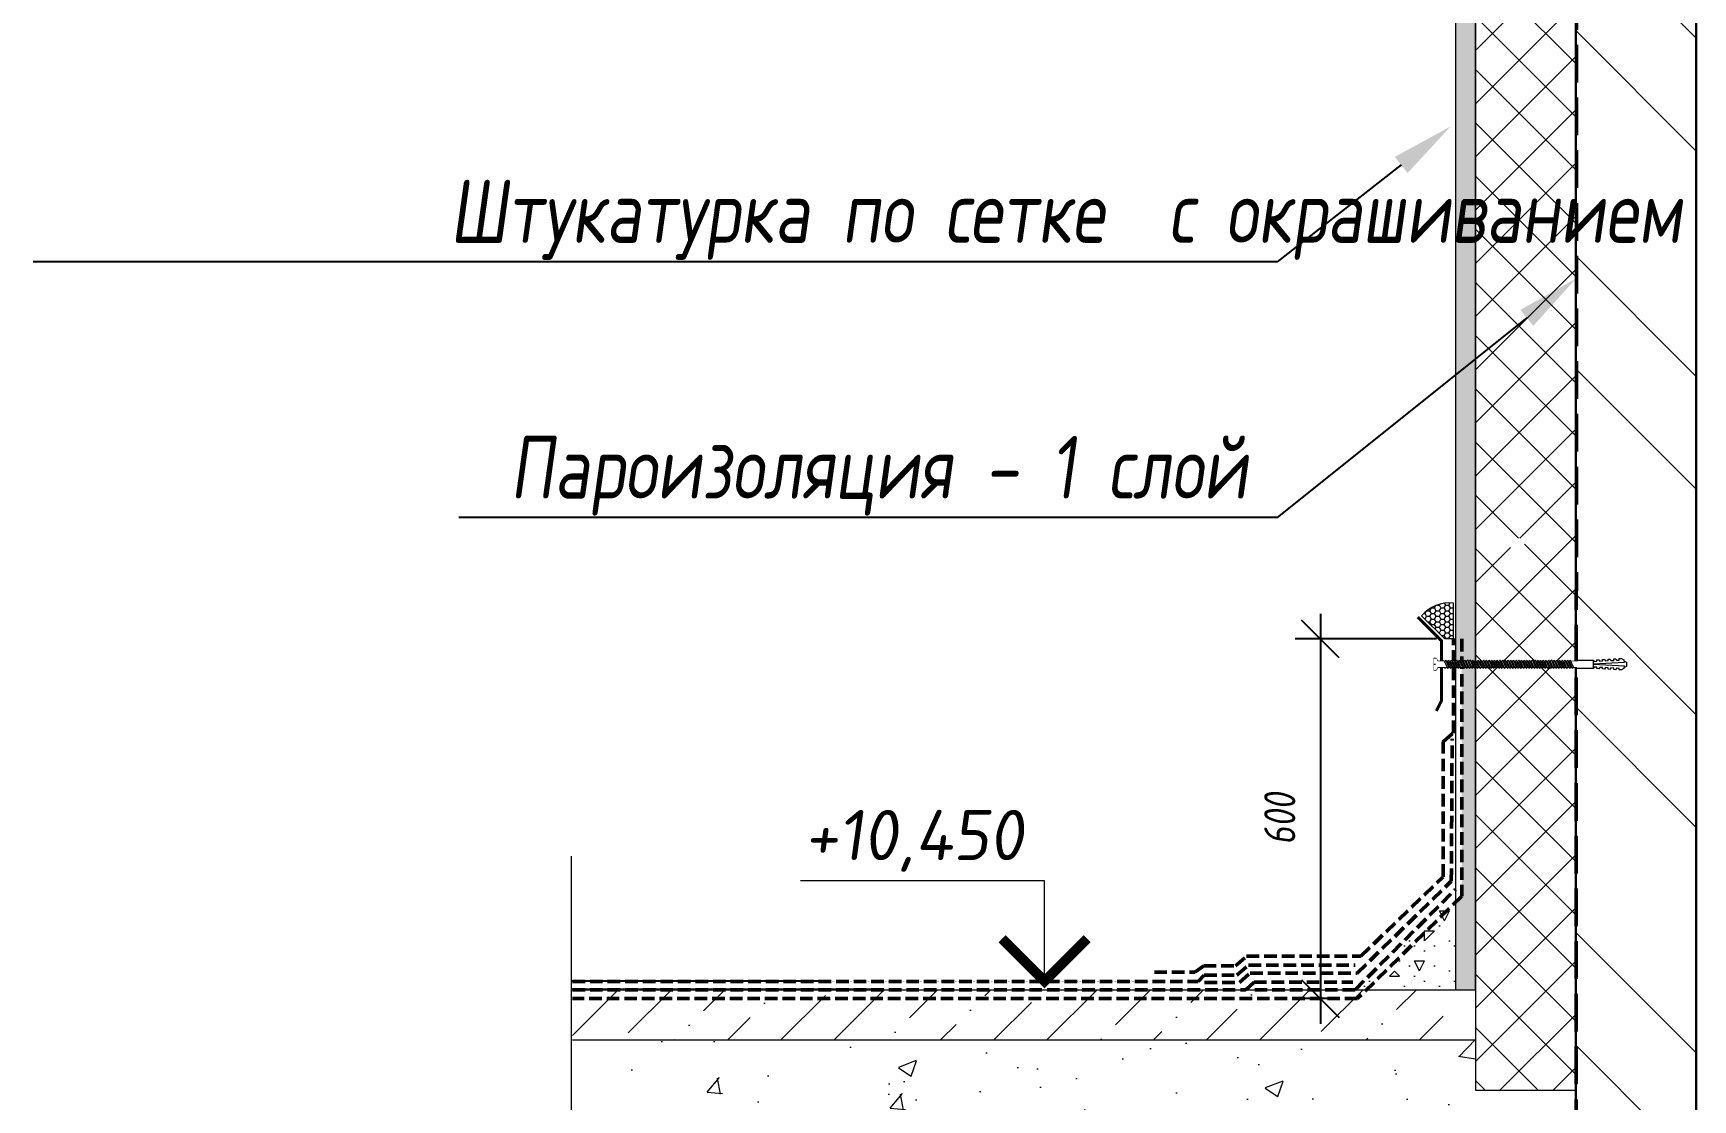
# Model space of a CAD drawing. Header units: millimetres. Extents: x 77165 to 11476408, y -193619 to 427745.
# Drawn here: x 392035 to 395341, y 354449 to 356573 of the extents above; entities that cross this region are included whole.
import ezdxf
from ezdxf import colors
from ezdxf.entities.mleader import LeaderData, LeaderLine
from ezdxf.enums import TextEntityAlignment as Align
from ezdxf.math import Vec2, Vec3

# ---------------------------------------------------------------- set-up
doc = ezdxf.new("R2010")
doc.units = ezdxf.units.MM
doc.set_wipeout_variables(frame=1)
doc.linetypes.add('ГОСТ 2.303 4', pattern=[7, 5, -2, 0])
doc.layers.get('Defpoints').update_dxf_attribs({"color": 3})
for name, color, linetype, lineweight in [('TN-ГЕРМЕТИК', 7, 'Continuous', 30), ('TN-КРЕПЕЖ', 7, 'Continuous', 15), ('TN-МЕТАЛЛ КОНСТРУКЦИИ', 162, 'Continuous', 35), ('АР.РД_Размеры', 174, 'Continuous', 15), ('АР_Отметки', 250, 'Continuous', 15), ('АР_Перегородки_кирпич', 244, 'Continuous', 20), ('АР_Перегородки_кирпич_Штрих', 244, 'Continuous', 5), ('СПДС_СИМВОЛЫ', 7, 'Continuous', 25), ('Штриховка', 253, 'Continuous', 13)]:
    doc.layers.add(name, color=color, linetype=linetype, lineweight=lineweight)
doc.layers.add('АР_Кровельный аэратор', color=250, linetype='Continuous')
doc.styles.add('Arial', font='ARIALN.TTF')
doc.styles.add('ROMAND', font='ROMAND', dxfattribs={"width": 0.85})
doc.styles.add('Архитект', font='isocpeur.ttf', dxfattribs={"width": 0.8, "oblique": 8})
doc.styles.add('Архитектурный', font='isocpeur.ttf', dxfattribs={"oblique": 8})
doc.styles.add('Архитектурный размер', font='isocpeur.ttf', dxfattribs={"width": 0.8, "oblique": 8})
doc.dimstyles.new('R_50', dxfattribs={"dimtxt": 200, "dimasz": 75, "dimexe": 50, "dimexo": 50, "dimgap": 50, "dimtad": 1, "dimdec": 0, "dimzin": 0, "dimdsep": 46, "dimtxsty": 'Архитектурный размер', "dimblk": 'OBLIQUE', "dimcen": 0, "dimdle": 50, "dimclrd": 256, "dimclre": 256, "dimclrt": 256, "dimadec": 0, "dimazin": 0, "dimtm": 1e-09, "dimtfac": 2, "dimtdec": 0, "dimtmove": 1, "dimatfit": 3, "dimfxl": 1, "dimtvp": 3, "dimtfill": 1, "dimtolj": 1, "dimtzin": 0, "dimarcsym": 0})

# ---------------------------------------------------------------- blocks, each defined once
blk = doc.blocks.new('Дюбель')
for points in [[(-48.1, 2.8), (-49, 2.8), (-50.4, 2.1), (-50.4, -2.1), (-49, -2.8), (-48.1, -2.8)], [(-17.5, 4.2), (-18.3, 2.8), (-21.1, 3), (-21, 4.4), (-23.1, 4.5), (-23.9, 3.1), (-26.7, 3.3), (-26.6, 4.7), (-28.7, 4.8), (-29.5, 3.4), (-32.3, 3.6), (-32.2, 5), (-34.3, 5.1), (-35, 3.7), (-37.8, 3.9), (-37.8, 5.3), (-39.9, 5.4), (-40.6, 4), (-43.4, 4.2), (-43.4, 5.6), (-45.5, 5.7), (-48, 4.4), (-48.1, 1.6), (-17.6, 0), (-48.1, -1.6), (-48, -4.4), (-45.5, -5.7), (-43.4, -5.6), (-43.4, -4.2), (-40.6, -4), (-39.9, -5.4), (-37.8, -5.3), (-37.8, -3.9), (-35, -3.7), (-34.3, -5.1), (-32.2, -5), (-32.3, -3.6), (-29.5, -3.4), (-28.7, -4.8), (-26.6, -4.7), (-26.7, -3.3), (-23.9, -3.1), (-23.1, -4.5), (-21, -4.4), (-21.1, -3), (-18.3, -2.8), (-17.5, -4.2)], [(0, -4.2), (0, 4.2), (-17.5, 4.2), (-17.5, -4.2), (0, -4.2)]]:
    blk.add_lwpolyline(points)
blk = doc.blocks.new('*U1515')
at = {"color": 7}
blk.add_line((142.5, 14), (12.8, 5.2), dxfattribs=at)
blk.add_lwpolyline([(12.8, 5.2), (5.2, 4.7), (4.2, 6.6, 0.300062), (2.8, 7.4), (1.1, 7.3), (1.4, 2.3), (3.4, 2.4), (3.5, 1), (1.5, 0.9), (1.9, -4.1), (3.5, -4, 0.300062), (4.9, -3), (5.6, -0.9), (13.2, -0.4)], format="xyb", dxfattribs=at)
blk.add_lwpolyline([(14, -0.4), (10.7, 6.1), (9.4, 4.9), (12.6, -1.5)], close=True, dxfattribs=at)
blk.add_lwpolyline([(13.2, -0.4), (142.9, 8.4)], dxfattribs=at)
at = {"color": 7, "xscale": -1, "rotation": 3.885722331906001}
blk.add_blockref('Дюбель', (142.7, 11.2), dxfattribs=at)
at = {"color": 252, "lineweight": 0, "ltscale": 100, "style": 'Arial', "flags": 9}
for tag, p in [('ОПИСАНИЕ', (-13.9, 67)), ('ТИП', (16.1, 69.1))]:
    blk.add_attdef(tag, p, '', height=25, rotation=93.8857, dxfattribs=at)
at = {"color": 251, "lineweight": 0}
blk.add_wipeout([(145.8, 8.6), (145.4, 14.2), (5.2, 4.7), (4.2, 6.6), (3.6, 7.2), (2.8, 7.4), (1.1, 7.3), (1.4, 2.3), (3.4, 2.4), (3.5, 1), (1.5, 0.9), (1.9, -4.1), (3.5, -4), (4.4, -3.7), (4.9, -3), (5.6, -0.9)], dxfattribs=at)
at = {"color": 7}
for points in [[(16.7, -0.2), (13.4, 6.3), (12.1, 5.1), (15.3, -1.4)], [(19.4, 0), (16.1, 6.5), (14.8, 5.3), (18, -1.2)], [(22.1, 0.2), (18.8, 6.7), (17.5, 5.5), (20.7, -1)], [(24.7, 0.4), (21.5, 6.9), (20.2, 5.7), (23.4, -0.8)], [(27.4, 0.6), (24.2, 7.1), (22.9, 5.9), (26.1, -0.6)], [(30.1, 0.7), (26.9, 7.2), (25.6, 6), (28.8, -0.5)], [(32.8, 0.9), (29.6, 7.4), (28.3, 6.2), (31.5, -0.3)], [(35.5, 1.1), (32.3, 7.6), (30.9, 6.4), (34.2, -0.1)], [(38.2, 1.3), (35, 7.8), (33.6, 6.6), (36.9, 0.1)], [(40.9, 1.5), (37.7, 8), (36.3, 6.8), (39.6, 0.3)], [(43.6, 1.7), (40.4, 8.1), (39, 7), (42.3, 0.5)], [(46.3, 1.8), (43, 8.3), (41.7, 7.1), (45, 0.6)], [(49, 2), (45.7, 8.5), (44.4, 7.3), (47.7, 0.8)], [(51.7, 2.2), (48.4, 8.7), (47.1, 7.5), (50.4, 1)], [(54.4, 2.4), (51.1, 8.9), (49.8, 7.7), (53.1, 1.2)], [(57.1, 2.6), (53.8, 9.1), (52.5, 7.9), (55.7, 1.4)], [(59.8, 2.8), (56.5, 9.2), (55.2, 8.1), (58.4, 1.6)], [(62.5, 2.9), (59.2, 9.4), (57.9, 8.2), (61.1, 1.7)], [(65.2, 3.1), (61.9, 9.6), (60.6, 8.4), (63.8, 1.9)], [(67.8, 3.3), (64.6, 9.8), (63.3, 8.6), (66.5, 2.1)], [(70.5, 3.5), (67.3, 10), (66, 8.8), (69.2, 2.3)], [(73.2, 3.7), (70, 10.2), (68.7, 9), (71.9, 2.5)], [(75.9, 3.9), (72.7, 10.3), (71.4, 9.2), (74.6, 2.7)], [(78.6, 4), (75.4, 10.5), (74.1, 9.3), (77.3, 2.8)], [(81.3, 4.2), (78.1, 10.7), (76.7, 9.5), (80, 3)], [(84, 4.4), (80.8, 10.9), (79.4, 9.7), (82.7, 3.2)], [(86.7, 4.6), (83.5, 11.1), (82.1, 9.9), (85.4, 3.4)], [(89.4, 4.8), (86.1, 11.3), (84.8, 10.1), (88.1, 3.6)], [(92.1, 4.9), (88.8, 11.4), (87.5, 10.3), (90.8, 3.8)], [(94.8, 5.1), (91.5, 11.6), (90.2, 10.4), (93.5, 3.9)], [(97.5, 5.3), (94.2, 11.8), (92.9, 10.6), (96.2, 4.1)], [(100.2, 5.5), (96.9, 12), (95.6, 10.8), (98.8, 4.3)], [(102.9, 5.7), (99.6, 12.2), (98.3, 11), (101.5, 4.5)], [(105.6, 5.9), (102.3, 12.4), (101, 11.2), (104.2, 4.7)], [(108.3, 6), (105, 12.5), (103.7, 11.3), (106.9, 4.9)], [(110.9, 6.2), (107.7, 12.7), (106.4, 11.5), (109.6, 5)], [(113.6, 6.4), (110.4, 12.9), (109.1, 11.7), (112.3, 5.2)], [(116.3, 6.6), (113.1, 13.1), (111.8, 11.9), (115, 5.4)], [(119, 6.8), (115.8, 13.3), (114.5, 12.1), (117.7, 5.6)], [(121.7, 7), (118.5, 13.5), (117.2, 12.3), (120.4, 5.8)], [(124.4, 7.1), (121.2, 13.6), (119.8, 12.4), (123.1, 6)], [(127.1, 7.3), (123.9, 13.8), (122.5, 12.6), (125.8, 6.1)], [(129.8, 7.5), (126.6, 14), (125.2, 12.8), (128.5, 6.3)], [(132.5, 7.7), (129.2, 14.2), (127.9, 13), (131.2, 6.5)], [(135.2, 7.9), (131.9, 14.4), (130.6, 13.2), (133.9, 6.7)], [(137.9, 8.1), (134.6, 14.6), (133.3, 13.4), (136.6, 6.9)], [(140.6, 8.2), (137.3, 14.7), (136, 13.5), (139.3, 7)]]:
    blk.add_lwpolyline(points, close=True, dxfattribs=at)
blk = doc.blocks.new('BL034')
at = {"color": 0, "linetype": 'ByBlock', "lineweight": 9}
blk.add_lwpolyline([(0, 0), (0, 500), (1215.8, 500)], dxfattribs=at)
at = {"color": 0, "linetype": 'ByBlock', "lineweight": 70, "const_width": 50}
blk.add_lwpolyline([(-212.1, 212.1), (0, 0), (212.1, 212.1)], dxfattribs=at)
at = {"linetype": 'ByBlock', "lineweight": 9, "style": 'ROMAND', "width": 0.85, "flags": 4}
blk.add_attdef('NN,NNN', text='', height=250, dxfattribs=at).set_placement((650, 700), align=Align.MIDDLE)
blk = doc.blocks.new('_Oblique')
at = {"color": 0, "linetype": 'ByBlock', "lineweight": -2}
blk.add_line((-0.5, -0.5), (0.5, 0.5), dxfattribs=at)
blk = doc.blocks.new('*D1532')
at = {"layer": 'Defpoints', "color": 0, "transparency": 16777216}
for p in [(394880.4, 355367, 0), (394598.9, 354650.6), (394672.7, 354650.6, 0)]:
    blk.add_point(p, dxfattribs=at)
at = {"layer": 'АР_Кровельный аэратор', "lineweight": -2, "transparency": 16777216}
for p, q in [((394598.9, 355417), (394598.9, 354600.6)), ((394830.4, 355367), (394548.9, 355367)), ((394622.7, 354650.6), (394548.9, 354650.6))]:
    blk.add_line(p, q, dxfattribs=at)
at = {"layer": 'АР_Кровельный аэратор', "lineweight": -2, "transparency": 16777216, "xscale": 75, "yscale": 75, "zscale": 75}
for p, rotation in [((394598.9, 355367), 90), ((394598.9, 354650.6), 270)]:
    blk.add_blockref('_Oblique', p, dxfattribs=dict(at, rotation=rotation))
at = {"layer": 'АР_Кровельный аэратор', "lineweight": 15, "transparency": 16777216, "insert": (394517.9, 355008.8), "char_height": 62, "attachment_point": 5, "rotation": 90, "style": 'Архитектурный размер', "bg_fill": 3, "box_fill_scale": 1.1, "bg_fill_color": 256, "bg_fill_true_color": 13158600, "bg_fill_transparency": 0}
blk.add_mtext('\\A1;600', dxfattribs=at)

msp = doc.modelspace()

# ---------------------------------------------------------------- hatches: boundary and pattern name
at = {"layer": 'TN-ГЕРМЕТИК', "lineweight": 13}
h = msp.add_hatch(dxfattribs=at)
h.set_pattern_fill('HONEY', color=256, scale=1.998002, angle=180)
h.set_pattern_definition([(0, (363571.0336, 350407.242), (9.5154834, 5.4937669), [6.3436556, -12.6873112]), (120, (363571.0336, 350407.242), (-9.5154834, 5.4937669), [6.3436556, -12.6873112]), (60, (363571.0336, 350407.242), (2e-08, 10.9875338), [-12.6873112, 6.3436556])])
edge = h.paths.add_edge_path()
edge.add_arc((394856.7639, 355364.16938), 74.55173, 84.70195068, 139.18835146)
edge.add_line((394863.64776, 355367.42882), (394863.64776, 355438.40261))
edge.add_line((394845.77022, 355367.42882), (394863.64776, 355367.42882))
edge.add_line((394800.33852, 355412.89449), (394845.77022, 355367.42882))
at = {"layer": 'АР_Кровельный аэратор', "lineweight": 15}
h = msp.add_hatch(dxfattribs=at)
h.set_pattern_fill('AR-CONC', color=256, scale=2)
h.set_pattern_definition([(50, (-1322304.02, -59729.83), (364.36934, -31.87817), [38.1, -419.1]), (355, (-1322304, -59729.83), (-70.48684, 382.11369), [30.48, -335.28117]), (100.451445, (-1322273.65, -59732.5), (293.882494, 350.235504), [32.38002, -356.18049]), (46.1842, (-1322304, -59628.23), (542.15808, -84.08466), [57.15, -628.65]), (96.635558, (-1322258.84, -59635.24), (474.80827, 494.85225), [48.57005, -534.27122]), (351.18415, (-1322304, -59628.23), (474.80827, 494.85225), [45.71993, -502.91946]), (21, (-1322253.22, -59653.63), (303.22878, -204.530396), [38.1, -419.1]), (326, (-1322253.2, -59653.63), (123.60406, 368.37593), [30.48, -335.28]), (71.451445, (-1322227.95, -59670.67), (426.83284, 163.84554), [32.38002, -356.179875]), (37.5, (-1322304.02, -59729.83), (6.1772065, 169.110078), [0, -331.216, 0, -340.36, 0, -336.55]), (7.5, (-1322304.02, -59729.83), (133.639325, 200.36115), [0, -194.056, 0, -323.596, 0, -128.27]), (327.5, (-1322417.3, -59729.83), (271.18119, -11.457488), [0, -127, 0, -396.24, 0, -525.78]), (317.5, (-1322468.1, -59729.83), (296.258363, 50.852982), [0, -165.1, 0, -263.144, 0, -373.38])])
h.paths.add_polyline_path([(393107.03246, 354369.92644), (394907.65261, 354368.92744), (394907.65261, 354568.22811), (393107.03246, 354568.22811)])
at = {"layer": 'АР_Перегородки_кирпич_Штрих', "lineweight": 15, "transparency": 33554687}
h = msp.add_hatch(dxfattribs=at)
h.set_pattern_fill('ANSI32', color=256, scale=50, angle=90, style=0)
h.set_pattern_definition([(135, (-1317404.05, -59231.33), (-336.7596, -336.7596), []), (135, (-1317404.05, -59006.8), (-336.7596, -336.7596), [])])
h.paths.add_polyline_path([(395107.45279, 360107.48025), (395107.45279, 353669.12732), (395347.45279, 353669.12732), (395347.45279, 360107.48025)])
at = {"layer": 'Штриховка', "ltscale": 10}
h = msp.add_hatch(dxfattribs=at)
h.set_pattern_fill('НЕМЕТАЛЛИЧЕСКИЕ МАТЕРИАЛЫ', color=256, scale=29.970027, angle=180, pattern_type=2)
h.set_pattern_definition([(225, (234094.22, 446002.85), (52.980022, -52.980022), []), (315, (234094.22, 446002.85), (52.980022, 52.980022), [])])
h.paths.add_polyline_path([(394907.65261, 354907.88841), (394907.65261, 355547.82494), (394939.37017, 355547.82494), (394940.91325, 355550.54511), (394946.49999, 355550.25232), (394946.3536, 355547.45895), (394950.54365, 355547.23936), (394952.08673, 355549.95953), (394957.67347, 355549.66674), (394957.52707, 355546.87337), (394961.71713, 355546.65378), (394963.2602, 355549.37395), (394968.84694, 355549.08117), (394968.70055, 355546.2878), (394972.8906, 355546.0682), (394974.43368, 355548.78838), (394980.02042, 355548.49559), (394979.87402, 355545.70222), (394984.06408, 355545.48263), (394985.60716, 355548.2028), (394991.19389, 355547.91001), (394991.0475, 355545.11664), (394995.23755, 355544.89705), (395000.27234, 355547.43423), (395000.43941, 355550.62214), (395002.30723, 355550.62214), (395005.10443, 355552.02074), (395005.10443, 355560.41235), (395002.30723, 355561.81095), (395000.43941, 355561.81095), (395000.27234, 355564.99886), (394995.23755, 355567.53604), (394991.0475, 355567.31644), (394991.19389, 355564.52308), (394985.60716, 355564.23029), (394984.06408, 355566.95046), (394979.87402, 355566.73087), (394980.02042, 355563.9375), (394974.43368, 355563.64471), (394972.8906, 355566.36488), (394968.70055, 355566.14529), (394968.84694, 355563.35192), (394963.2602, 355563.05913), (394961.71713, 355565.7793), (394957.52707, 355565.55971), (394957.67347, 355562.76634), (394952.08673, 355562.47356), (394950.54365, 355565.19373), (394946.3536, 355564.97414), (394946.49999, 355562.18077), (394940.91325, 355561.88798), (394939.37017, 355564.60815), (394907.65261, 355564.60815), (394907.65261, 360104.00561), (395107.45279, 360104.00561), (395107.45279, 354468.32802), (394907.65261, 354468.32802)])
h = msp.add_hatch(dxfattribs=at)
h.set_pattern_fill('ПЕСЧАНЫЙ ИЛИ СУПЕСЧАНЫЕ ГРУНТЫ', color=256, scale=29.970027, angle=180, pattern_type=2)
h.set_pattern_definition([(37.5, (523822.08, 420330.025), (-2.39765, 73.338638), [0, -57.85414, 0, -64.705287, 0, -61.850642]), (7.5, (523822.08, 420330.02), (67.361124, 107.416336), [0, -31.210786, 0, -52.14485, 0, -19.982515]), (327.5, (523775.26, 420330.025), (118.530312, 0.215362), [0, -19.030967, 0, -68.51148, 0, -89.445544]), (317.5, (523775.26, 420330.02), (114.419036, 33.40599), [0, -9.515483, 0, -44.913082, 0, -51.38361])])
edge = h.paths.add_edge_path()
edge.add_line((394907.65261, 355323.6604), (394907.65261, 359741.03469))
edge.add_line((394907.65261, 355323.6604), (394905.60394, 355322.05074))
edge.add_line((394905.60394, 355322.05074), (394903.92503, 355322.05074))
edge.add_line((394903.92503, 355322.05074), (394903.00654, 355324.24854))
edge.add_line((394903.00654, 355324.24854), (394900.20934, 355322.05074))
edge.add_line((394900.20934, 355322.05074), (394898.53042, 355322.05074))
edge.add_line((394898.53042, 355322.05074), (394897.61194, 355324.24854))
edge.add_line((394897.61194, 355324.24854), (394894.81474, 355322.05074))
edge.add_line((394894.81473, 355322.05074), (394893.13582, 355322.05074))
edge.add_line((394893.13582, 355322.05074), (394892.21733, 355324.24854))
edge.add_line((394892.21733, 355324.24854), (394889.42013, 355322.05074))
edge.add_line((394889.42013, 355322.05074), (394887.74121, 355322.05074))
edge.add_line((394887.74121, 355322.05074), (394886.82273, 355324.24854))
edge.add_line((394886.82273, 355324.24854), (394884.02553, 355322.05074))
edge.add_line((394884.02552, 355322.05074), (394882.34661, 355322.05074))
edge.add_line((394882.34661, 355322.05074), (394881.42812, 355324.24854))
edge.add_line((394881.42812, 355324.24854), (394880.44202, 355323.47374))
edge.add_line((394880.44202, 355323.47374), (394878.63092, 355322.05074))
edge.add_line((394878.63092, 355322.05074), (394876.952, 355322.05074))
edge.add_line((394876.952, 355322.05074), (394876.03352, 355324.24854))
edge.add_line((394876.03352, 355324.24854), (394873.23632, 355322.05074))
edge.add_line((394873.23631, 355322.05074), (394871.5574, 355322.05074))
edge.add_line((394871.5574, 355322.05074), (394870.63891, 355324.24854))
edge.add_line((394870.63891, 355324.24854), (394867.84171, 355322.05074))
edge.add_line((394867.84171, 355322.05074), (394867.69258, 355322.05074))
edge.add_line((394867.69258, 359732.54092), (394867.69258, 355322.05074))
edge.add_line((394907.65261, 359741.03469), (394867.69258, 359732.54092))
edge = h.paths.add_edge_path()
edge.add_line((394880.44202, 355309.93015), (394881.62792, 355310.86193))
edge.add_line((394881.62792, 355310.86193), (394883.30684, 355310.86193))
edge.add_line((394883.30684, 355310.86193), (394884.22532, 355308.66412))
edge.add_line((394884.22532, 355308.66412), (394887.02253, 355310.86193))
edge.add_line((394887.02253, 355310.86193), (394888.70144, 355310.86193))
edge.add_line((394888.70144, 355310.86193), (394889.61993, 355308.66412))
edge.add_line((394889.61993, 355308.66412), (394892.41713, 355310.86193))
edge.add_line((394892.41713, 355310.86193), (394894.09605, 355310.86193))
edge.add_line((394894.09605, 355310.86193), (394895.01453, 355308.66412))
edge.add_line((394895.01453, 355308.66412), (394897.81174, 355310.86193))
edge.add_line((394897.81174, 355310.86193), (394899.49065, 355310.86193))
edge.add_line((394899.49065, 355310.86193), (394900.40914, 355308.66412))
edge.add_line((394900.40914, 355308.66412), (394903.20634, 355310.86193))
edge.add_line((394903.20634, 355310.86193), (394904.88526, 355310.86193))
edge.add_line((394904.88526, 355310.86193), (394905.80374, 355308.66412))
edge.add_line((394905.80374, 355308.66412), (394907.65261, 355310.11681))
edge.add_line((394907.65261, 354668.1282), (394907.65261, 355310.11681))
edge.add_line((394867.69258, 354668.1282), (394907.65261, 354668.1282))
edge.add_line((394867.69258, 354842.05313), (394867.69258, 354668.1282))
edge.add_line((394880.44202, 354854.57192), (394867.69258, 354842.05313))
edge.add_line((394880.44202, 355309.93015), (394880.44202, 354854.57192))
edge = h.paths.add_edge_path()
edge.add_line((394876.23332, 355310.86193), (394871.5574, 355322.05074))
edge.add_line((394873.23631, 355322.05074), (394871.5574, 355322.05074))
edge.add_line((394873.23631, 355322.05074), (394877.91224, 355310.86193))
edge.add_line((394876.23332, 355310.86193), (394877.91224, 355310.86193))
h = msp.add_hatch(dxfattribs=at)
h.set_pattern_fill('БЕТОННАЯ ПОДГОТОВКА', color=256, scale=19.980018, angle=180, pattern_type=2)
h.set_pattern_definition([(45, (-584943.99, -623386.32), (0, 199.800177), [28.251745, -56.50349, 14.1258725, -84.775215, 28.251745, -70.652052]), (135, (-584814.12, -623376.33), (-199.800177, 2e-14), [28.251745, -42.377617, 14.1258725, -70.6493425, 28.251745, -98.903797]), (63.434949, (-584973.96, -623416.29), (1e-08, 199.8001767), [22.3376598, -89.350639, 22.3376598, -89.35743, 0, 0]), (116.565051, (-584973.96, -623416.29), (-8e-08, 199.8001767), [22.3376598, -89.350639, 22.3376598, -89.35743, 0, 0]), (0, (-584973.96, -623396.3), (0, 199.800177), [9.990009, -79.920071, 19.980018, -79.920071, 9.990009, 0]), (0, (-584973.96, -623366.34), (0, 199.800177), [-29.9700265, 19.980018, -79.920071, 0, -69.930062, 0]), (0, (-584973.96, -623356.35), (0, 199.800177), [-79.920071, 0, -59.940053, 19.980018, -39.960035, 0]), (0, (-584973.96, -623326.38), (0, 199.800177), [-39.960035, 0, -49.950044, 19.980018, -89.9100795, 0]), (0, (-584973.96, -623296.4), (0, 199.800177), [-39.960035, 19.980018, -79.920071, 19.980018, -39.960035, 0]), (0, (-584973.96, -623246.46), (0, 199.800177), [-29.9700265, 19.980018, -39.960035, 0, -109.890097, 0]), (0, (-584973.96, -623236.47), (0, 199.800177), [-39.960035, 0, -119.880106, 19.980018, -19.980018, 0]), (90, (-584963.97, -623376.33), (-199.800177, 1e-14), [-59.940053, 0, -59.940053, 0, -79.920071, 0]), (90, (-584943.99, -623416.29), (-199.800177, 1e-14), [-29.9700265, 19.980018, -79.920071, 0, -69.930062, 0]), (90, (-584924, -623416.29), (-199.800177, 1e-14), [-79.920071, 0, -69.930062, 19.980018, -29.9700265, 0]), (90, (-584814.12, -623416.29), (-199.800177, 1e-14), [-39.960035, 19.980018, -99.900088, 19.980018, -19.980018, 0]), (90, (-584953.98, -623396.3), (-199.800177, 1e-14), [-59.940053, 0, -69.930062, 0, -69.930062, 0]), (90, (-584934, -623396.3), (-199.800177, 1e-14), [-49.950044, 0, -109.890097, 0, -39.960035, 0]), (90, (-584914.02, -623386.32), (-199.800177, 1e-14), [-99.900088, 0, -29.9700265, 0, -69.930062, 0]), (90, (-584904.03, -623406.3), (-199.800177, 1e-14), [-89.9100795, 0, -39.960035, 0, -49.950044, 0]), (90, (-584884.05, -623376.33), (-199.800177, 1e-14), [-79.920071, 0, -29.9700265, 0, -79.920071, 0]), (90, (-584874.06, -623366.34), (-199.800177, 1e-14), [-89.9100795, 0, -39.960035, 0, -69.930062, 0]), (90, (-584864.07, -623416.29), (-199.800177, 1e-14), [-119.880106, 0, -49.950044, 0, -29.9700265, 0]), (90, (-584854.08, -623386.32), (-199.800177, 1e-14), [-39.960035, 0, -79.920071, 0, -79.920071, 0]), (90, (-584844.09, -623396.3), (-199.800177, 1e-14), [-89.9100795, 0, -49.950044, 0, -59.940053, 0]), (90, (-584834.1, -623406.3), (-199.800177, 1e-14), [-79.920071, 0, -59.940053, 0, -59.940053, 0]), (90, (-584814.12, -623396.3), (-199.800177, 1e-14), [-59.940053, 0, -59.940053, 0, -79.920071, 0]), (90, (-584794.14, -623386.32), (-199.800177, 1e-14), [-79.920071, 0, -39.960035, 0, -79.920071, 0]), (90, (-584784.15, -623376.33), (-199.800177, 1e-14), [-29.9700265, 0, -119.880106, 0, -49.950044, 0])])
edge = h.paths.add_edge_path()
edge.add_line((394867.69258, 354668.1282), (394867.69258, 354867.92838))
edge.add_line((394667.8924, 354668.1282), (394867.69258, 354668.1282))
edge.add_line((394867.69258, 354867.92838), (394667.8924, 354668.1282))
at = {"layer": 'Штриховка', "ltscale": 15}
h = msp.add_hatch(dxfattribs=at)
h.set_pattern_fill('БЕТОН И ИЗДЕЛИЯ ИЗ НЕГО', color=256, scale=29.970027, angle=180, pattern_type=2)
h.set_pattern_definition([(45, (523822.08, 420230.125), (39.735017, 145.69506), [187.312666, -40.459536, 0, -40.459536])])
edge = h.paths.add_edge_path()
edge.add_line((394690.5631, 354668.1282), (394672.70536, 354650.59354))
edge.add_line((394672.70536, 354650.59354), (393109.45102, 354650.59354))
edge.add_line((393109.45102, 354568.22811), (393109.45102, 354650.59354))
edge.add_line((393109.45102, 354568.22811), (394867.69258, 354568.22811))
edge.add_line((394867.69258, 354668.1282), (394867.69258, 354568.22811))
edge.add_line((394690.5631, 354668.1282), (394867.69258, 354668.1282))
edge = h.paths.add_edge_path()
edge.add_line((394672.70536, 354650.59354), (393109.45102, 354650.59354))
edge.add_line((394690.5631, 354668.1282), (394672.70536, 354650.59354))
edge.add_line((394667.8924, 354668.1282), (394690.5631, 354668.1282))
edge.add_line((393109.45102, 354668.1282), (394667.8924, 354668.1282))
edge.add_line((393109.45102, 354650.59354), (393109.45102, 354668.1282))

# ---------------------------------------------------------------- linework, layer by layer
at = {"layer": 'TN-ГЕРМЕТИК', "lineweight": 13}
msp.add_lwpolyline([(394845.77022, 355367.42882), (394863.64776, 355367.42882), (394863.64776, 355438.40261, 0.2423245566), (394800.33852, 355412.89449)], format="xyb", close=True, dxfattribs=at)
at = {"layer": 'TN-МЕТАЛЛ КОНСТРУКЦИИ', "const_width": 5.99401}
msp.add_lwpolyline([(394792.83679, 355410.2925), (394839.76689, 355363.3624), (394839.76689, 355243.48229), (394829.77688, 355223.50227)], dxfattribs=at)
at = {"layer": 'АР.РД_Размеры', "elevation": 0}
msp.add_lwpolyline([(393107.03246, 354934.44928), (393107.03246, 354059.47054), (393176.19891, 354042.93504), (393050.41095, 354042.93504), (393107.03246, 354024.62787), (393107.03246, 353148.54806)], dxfattribs=at)
at = {"layer": 'АР_Перегородки_кирпич', "lineweight": 30, "ltscale": 100}
msp.add_lwpolyline([(395107.45279, 360107.48025), (395107.45279, 353669.12732), (395347.45279, 353669.12732), (395347.45279, 360107.48025)], close=True, dxfattribs=at)
at = {"layer": 'СПДС_СИМВОЛЫ', "color": 5, "linetype": 'Continuous', "ltscale": 2.5}
for p, q in [((394842.10325, 355162.62395), (394862.64876, 355179.93541)), ((393107.03246, 354685.69806), (393619.47877, 354685.69806))]:
    msp.add_line(p, q, dxfattribs=at)
at = {"layer": 'СПДС_СИМВОЛЫ', "color": 1, "linetype": 'Continuous', "ltscale": 2.5}
msp.add_line((393107.03246, 354669.1272), (393714.28918, 354669.1272), dxfattribs=at)
at = {"layer": 'СПДС_СИМВОЛЫ', "color": 5, "linetype": 'Continuous', "ltscale": 2.5, "const_width": 0.999}
for points in [[(394851.7226, 355170.07595), (394854.77846, 355172.65079)], [(393107.03246, 354685.19855), (393111.02847, 354685.19855)], [(393246.89259, 354685.19855), (393107.03246, 354685.19855)], [(393114.02547, 354685.19855), (393118.02147, 354685.19855)], [(393121.01848, 354685.19855), (393125.01448, 354685.19855)], [(393128.01148, 354685.19855), (393132.00749, 354685.19855)], [(393135.00449, 354685.19855), (393139.00049, 354685.19855)], [(393141.9975, 354685.19855), (393145.9935, 354685.19855)], [(393148.9905, 354685.19855), (393152.9865, 354685.19855)], [(393155.98351, 354685.19855), (393159.97951, 354685.19855)], [(393162.97651, 354685.19855), (393166.97252, 354685.19855)], [(393169.96952, 354685.19855), (393173.96552, 354685.19855)], [(393176.96253, 354685.19855), (393180.95853, 354685.19855)], [(393183.95553, 354685.19855), (393187.95154, 354685.19855)], [(393190.94854, 354685.19855), (393194.94454, 354685.19855)], [(393197.94154, 354685.19855), (393201.93755, 354685.19855)], [(393204.93455, 354685.19855), (393208.93055, 354685.19855)], [(393211.92756, 354685.19855), (393215.92356, 354685.19855)], [(393218.92056, 354685.19855), (393222.91657, 354685.19855)], [(393225.91357, 354685.19855), (393229.90957, 354685.19855)], [(393232.90658, 354685.19855), (393236.90258, 354685.19855)], [(393239.89958, 354685.19855), (393243.89559, 354685.19855)], [(393360.06083, 354685.19855), (393364.05684, 354685.19855)], [(393367.05384, 354685.19855), (393371.04984, 354685.19855)], [(393374.04685, 354685.19855), (393378.04285, 354685.19855)], [(393381.03985, 354685.19855), (393385.03586, 354685.19855)], [(393388.03286, 354685.19855), (393392.02886, 354685.19855)], [(393395.02586, 354685.19855), (393399.02187, 354685.19855)], [(393402.01887, 354685.19855), (393406.01487, 354685.19855)], [(393409.01188, 354685.19855), (393413.00788, 354685.19855)], [(393416.00488, 354685.19855), (393420.00089, 354685.19855)], [(393422.99789, 354685.19855), (393426.99389, 354685.19855)], [(393429.9909, 354685.19855), (393433.9869, 354685.19855)], [(393436.9839, 354685.19855), (393440.97991, 354685.19855)], [(393443.97691, 354685.19855), (393447.97291, 354685.19855)], [(393450.96991, 354685.19855), (393454.96592, 354685.19855)], [(393457.96292, 354685.19855), (393461.95892, 354685.19855)], [(393464.95593, 354685.19855), (393468.95193, 354685.19855)], [(393471.94893, 354685.19855), (393475.94494, 354685.19855)], [(393478.94194, 354685.19855), (393482.93794, 354685.19855)], [(393485.93494, 354685.19855), (393489.93095, 354685.19855)], [(393492.92795, 354685.19855), (393496.92395, 354685.19855)], [(393499.92096, 354685.19855), (393503.91696, 354685.19855)], [(393506.91396, 354685.19855), (393510.90997, 354685.19855)], [(393513.90697, 354685.19855), (393517.90297, 354685.19855)], [(393520.89998, 354685.19855), (393524.89598, 354685.19855)], [(393527.89298, 354685.19855), (393531.88899, 354685.19855)], [(393536.00374, 354685.19855), (393539.99974, 354685.19855)], [(393542.99674, 354685.19855), (393546.99275, 354685.19855)], [(393549.98975, 354685.19855), (393553.98575, 354685.19855)], [(393556.98276, 354685.19855), (393560.97876, 354685.19855)], [(393563.97576, 354685.19855), (393567.97177, 354685.19855)], [(393570.96877, 354685.19855), (393574.96477, 354685.19855)], [(393577.96177, 354685.19855), (393581.95778, 354685.19855)], [(393584.95478, 354685.19855), (393588.95078, 354685.19855)], [(393591.94779, 354685.19855), (393595.94379, 354685.19855)], [(393598.94079, 354685.19855), (393602.9368, 354685.19855)], [(393605.9338, 354685.19855), (393609.9298, 354685.19855)], [(393612.9268, 354685.19855), (393616.92281, 354685.19855)], [(393619.91981, 354685.19855), (393623.91581, 354685.19855)], [(393626.91282, 354685.19855), (393630.90882, 354685.19855)], [(393633.90582, 354685.19855), (393637.90183, 354685.19855)], [(393640.89883, 354685.19855), (393644.89483, 354685.19855)], [(393647.89184, 354685.19855), (393651.88784, 354685.19855)], [(393654.88484, 354685.19855), (393658.88085, 354685.19855)], [(393661.87785, 354685.19855), (393665.87385, 354685.19855)], [(393668.87085, 354685.19855), (393672.86686, 354685.19855)], [(393675.86386, 354685.19855), (393679.85986, 354685.19855)], [(393682.85687, 354685.19855), (393686.85287, 354685.19855)], [(393689.84987, 354685.19855), (393693.84588, 354685.19855)], [(393696.84288, 354685.19855), (393700.83888, 354685.19855)], [(393703.83589, 354685.19855), (393707.83189, 354685.19855)], [(393710.04346, 354685.19855), (393714.03947, 354685.19855)], [(393717.03647, 354685.19855), (393721.03247, 354685.19855)], [(393724.02947, 354685.19855), (393728.02548, 354685.19855)], [(393731.02248, 354685.19855), (393735.01848, 354685.19855)], [(393738.01549, 354685.19855), (393742.01149, 354685.19855)], [(393745.00849, 354685.19855), (393749.0045, 354685.19855)], [(393752.0015, 354685.19855), (393755.9975, 354685.19855)], [(393758.99451, 354685.19855), (393762.99051, 354685.19855)], [(393765.98751, 354685.19855), (393769.98351, 354685.19855)], [(393772.98052, 354685.19855), (393776.97652, 354685.19855)], [(393779.97352, 354685.19855), (393783.96953, 354685.19855)], [(393786.96653, 354685.19855), (393790.96253, 354685.19855)], [(393793.95954, 354685.19855), (393797.95554, 354685.19855)], [(393800.95254, 354685.19855), (393804.94855, 354685.19855)], [(393807.94555, 354685.19855), (393811.94155, 354685.19855)], [(393814.93855, 354685.19855), (393818.93456, 354685.19855)], [(393821.93156, 354685.19855), (393825.92756, 354685.19855)], [(393828.92457, 354685.19855), (393832.92057, 354685.19855)], [(393835.91757, 354685.19855), (393839.91358, 354685.19855)], [(393842.91058, 354685.19855), (393846.90658, 354685.19855)], [(393849.90359, 354685.19855), (393853.89959, 354685.19855)], [(393856.89659, 354685.19855), (393860.8926, 354685.19855)], [(393863.8896, 354685.19855), (393867.8856, 354685.19855)], [(393870.8826, 354685.19855), (393874.87861, 354685.19855)], [(393877.87561, 354685.19855), (393881.87161, 354685.19855)], [(393886.12187, 354685.19855), (393890.11787, 354685.19855)], [(393893.11487, 354685.19855), (393897.11087, 354685.19855)], [(393900.10788, 354685.19855), (393904.10388, 354685.19855)], [(393907.10088, 354685.19855), (393911.09689, 354685.19855)], [(393914.09389, 354685.19855), (393918.08989, 354685.19855)], [(393921.0869, 354685.19855), (393925.0829, 354685.19855)], [(393928.0799, 354685.19855), (393932.07591, 354685.19855)], [(393935.07291, 354685.19855), (393939.06891, 354685.19855)], [(393942.06591, 354685.19855), (393946.06192, 354685.19855)], [(393949.05892, 354685.19855), (393953.05492, 354685.19855)], [(393956.05193, 354685.19855), (393960.04793, 354685.19855)], [(393963.04493, 354685.19855), (393967.04094, 354685.19855)], [(393970.03794, 354685.19855), (393974.03394, 354685.19855)], [(393977.03095, 354685.19855), (393981.02695, 354685.19855)], [(393984.02395, 354685.19855), (393988.01996, 354685.19855)], [(393991.01696, 354685.19855), (393995.01296, 354685.19855)], [(393998.00996, 354685.19855), (394002.00597, 354685.19855)], [(394005.00297, 354685.19855), (394008.99897, 354685.19855)], [(394011.99598, 354685.19855), (394015.99198, 354685.19855)], [(394018.98898, 354685.19855), (394022.98499, 354685.19855)], [(394025.98199, 354685.19855), (394029.97799, 354685.19855)], [(394032.975, 354685.19855), (394036.971, 354685.19855)], [(394039.968, 354685.19855), (394043.964, 354685.19855)], [(394046.96101, 354685.19855), (394050.95701, 354685.19855)], [(394053.95401, 354685.19855), (394057.95002, 354685.19855)], [(394062.96055, 354685.19855), (394066.95656, 354685.19855)], [(394069.95356, 354685.19855), (394073.94956, 354685.19855)], [(394076.94656, 354685.19855), (394080.94257, 354685.19855)], [(394083.93957, 354685.19855), (394087.93557, 354685.19855)], [(394090.93258, 354685.19855), (394094.92858, 354685.19855)], [(394097.92558, 354685.19855), (394101.92159, 354685.19855)], [(394104.91859, 354685.19855), (394108.91459, 354685.19855)], [(394111.91159, 354685.19855), (394115.9076, 354685.19855)], [(394118.9046, 354685.19855), (394122.9006, 354685.19855)], [(394125.89761, 354685.19855), (394129.89361, 354685.19855)], [(394132.89061, 354685.19855), (394136.88662, 354685.19855)], [(394139.88362, 354685.19855), (394143.87962, 354685.19855)], [(394146.87663, 354685.19855), (394150.87263, 354685.19855)], [(394153.86963, 354685.19855), (394157.86564, 354685.19855)], [(394160.86264, 354685.19855), (394164.85864, 354685.19855)], [(394167.85564, 354685.19855), (394171.85165, 354685.19855)], [(394174.84865, 354685.19855), (394178.84465, 354685.19855)], [(394181.84166, 354685.19855), (394185.83766, 354685.19855)], [(394188.83466, 354685.19855), (394192.83067, 354685.19855)], [(394195.82767, 354685.19855), (394199.82367, 354685.19855)], [(394202.82068, 354685.19855), (394206.81668, 354685.19855)], [(394209.81368, 354685.19855), (394213.80968, 354685.19855)], [(394216.80669, 354685.19855), (394220.80269, 354685.19855)], [(394223.79969, 354685.19855), (394227.7957, 354685.19855)], [(394230.7927, 354685.19855), (394234.7887, 354685.19855)], [(394238.81244, 354685.19855), (394242.80844, 354685.19855)], [(394245.80544, 354685.19855), (394249.80144, 354685.19855)], [(394252.79845, 354685.19855), (394256.79445, 354685.19855)]]:
    msp.add_lwpolyline(points, dxfattribs=at)
at = {"layer": 'СПДС_СИМВОЛЫ', "color": 1, "linetype": 'Continuous', "ltscale": 2.5, "const_width": 0.999}
for points in [[(393107.03246, 354668.6277), (393111.02847, 354668.6277)], [(393246.89259, 354668.6277), (393107.03246, 354668.6277)], [(393114.02547, 354668.6277), (393118.02147, 354668.6277)], [(393121.01848, 354668.6277), (393125.01448, 354668.6277)], [(393128.01148, 354668.6277), (393132.00749, 354668.6277)], [(393135.00449, 354668.6277), (393139.00049, 354668.6277)], [(393141.9975, 354668.6277), (393145.9935, 354668.6277)], [(393148.9905, 354668.6277), (393152.9865, 354668.6277)], [(393155.98351, 354668.6277), (393159.97951, 354668.6277)], [(393162.97651, 354668.6277), (393166.97252, 354668.6277)], [(393169.96952, 354668.6277), (393173.96552, 354668.6277)], [(393176.96253, 354668.6277), (393180.95853, 354668.6277)], [(393183.95553, 354668.6277), (393187.95154, 354668.6277)], [(393190.94854, 354668.6277), (393194.94454, 354668.6277)], [(393197.94154, 354668.6277), (393201.93755, 354668.6277)], [(393204.93455, 354668.6277), (393208.93055, 354668.6277)], [(393211.92756, 354668.6277), (393215.92356, 354668.6277)], [(393218.92056, 354668.6277), (393222.91657, 354668.6277)], [(393225.91357, 354668.6277), (393229.90957, 354668.6277)], [(393232.90658, 354668.6277), (393236.90258, 354668.6277)], [(393239.89958, 354668.6277), (393243.89559, 354668.6277)], [(393360.06083, 354668.6277), (393364.05684, 354668.6277)], [(393367.05384, 354668.6277), (393371.04984, 354668.6277)], [(393374.04685, 354668.6277), (393378.04285, 354668.6277)], [(393381.03985, 354668.6277), (393385.03586, 354668.6277)], [(393388.03286, 354668.6277), (393392.02886, 354668.6277)], [(393395.02586, 354668.6277), (393399.02187, 354668.6277)], [(393402.01887, 354668.6277), (393406.01487, 354668.6277)], [(393409.01188, 354668.6277), (393413.00788, 354668.6277)], [(393416.00488, 354668.6277), (393420.00089, 354668.6277)], [(393422.99789, 354668.6277), (393426.99389, 354668.6277)], [(393429.9909, 354668.6277), (393433.9869, 354668.6277)], [(393436.9839, 354668.6277), (393440.97991, 354668.6277)], [(393443.97691, 354668.6277), (393447.97291, 354668.6277)], [(393450.96991, 354668.6277), (393454.96592, 354668.6277)], [(393457.96292, 354668.6277), (393461.95892, 354668.6277)], [(393464.95593, 354668.6277), (393468.95193, 354668.6277)], [(393471.94893, 354668.6277), (393475.94494, 354668.6277)], [(393478.94194, 354668.6277), (393482.93794, 354668.6277)], [(393485.93494, 354668.6277), (393489.93095, 354668.6277)], [(393492.92795, 354668.6277), (393496.92395, 354668.6277)], [(393499.92096, 354668.6277), (393503.91696, 354668.6277)], [(393506.91396, 354668.6277), (393510.90997, 354668.6277)], [(393513.90697, 354668.6277), (393517.90297, 354668.6277)], [(393520.89998, 354668.6277), (393524.89598, 354668.6277)], [(393527.89298, 354668.6277), (393531.88899, 354668.6277)], [(393534.88599, 354668.6277), (393538.88199, 354668.6277)], [(393541.87899, 354668.6277), (393545.875, 354668.6277)], [(393548.872, 354668.6277), (393552.868, 354668.6277)], [(393555.86501, 354668.6277), (393559.86101, 354668.6277)], [(393562.85801, 354668.6277), (393566.85402, 354668.6277)], [(393569.85102, 354668.6277), (393573.84702, 354668.6277)], [(393576.84403, 354668.6277), (393580.84003, 354668.6277)], [(393583.83703, 354668.6277), (393587.83303, 354668.6277)], [(393590.83004, 354668.6277), (393594.82604, 354668.6277)], [(393597.82304, 354668.6277), (393601.81905, 354668.6277)], [(393604.81605, 354668.6277), (393608.81205, 354668.6277)], [(393611.80906, 354668.6277), (393615.80506, 354668.6277)], [(393618.80206, 354668.6277), (393622.79807, 354668.6277)], [(393625.79507, 354668.6277), (393629.79107, 354668.6277)], [(393632.78807, 354668.6277), (393636.78408, 354668.6277)], [(393639.78108, 354668.6277), (393643.77708, 354668.6277)], [(393646.77409, 354668.6277), (393650.77009, 354668.6277)], [(393653.76709, 354668.6277), (393657.7631, 354668.6277)], [(393660.7601, 354668.6277), (393664.7561, 354668.6277)], [(393667.75311, 354668.6277), (393671.74911, 354668.6277)], [(393674.74611, 354668.6277), (393678.74212, 354668.6277)], [(393681.73912, 354668.6277), (393685.73512, 354668.6277)], [(393688.73212, 354668.6277), (393692.72813, 354668.6277)], [(393695.72513, 354668.6277), (393699.72113, 354668.6277)], [(393702.71814, 354668.6277), (393706.71414, 354668.6277)], [(393709.71114, 354668.6277), (393713.70715, 354668.6277)], [(393732.68816, 354668.6277), (393736.68417, 354668.6277)], [(393739.68117, 354668.6277), (393743.67717, 354668.6277)], [(393746.67418, 354668.6277), (393750.67018, 354668.6277)], [(393753.66718, 354668.6277), (393757.66319, 354668.6277)], [(393760.66019, 354668.6277), (393764.65619, 354668.6277)], [(393767.65319, 354668.6277), (393771.6492, 354668.6277)], [(393774.6462, 354668.6277), (393778.6422, 354668.6277)], [(393781.63921, 354668.6277), (393785.63521, 354668.6277)], [(393788.63221, 354668.6277), (393792.62822, 354668.6277)], [(393795.62522, 354668.6277), (393799.62122, 354668.6277)], [(393802.61822, 354668.6277), (393806.61423, 354668.6277)], [(393809.61123, 354668.6277), (393813.60723, 354668.6277)], [(393816.60424, 354668.6277), (393820.60024, 354668.6277)], [(393823.59724, 354668.6277), (393827.59325, 354668.6277)], [(393830.59025, 354668.6277), (393834.58625, 354668.6277)], [(393837.58326, 354668.6277), (393841.57926, 354668.6277)], [(393844.57626, 354668.6277), (393848.57227, 354668.6277)], [(393851.56927, 354668.6277), (393855.56527, 354668.6277)], [(393858.56227, 354668.6277), (393862.55828, 354668.6277)], [(393865.55528, 354668.6277), (393869.55128, 354668.6277)], [(393872.54829, 354668.6277), (393876.54429, 354668.6277)], [(393879.54129, 354668.6277), (393883.5373, 354668.6277)], [(393886.5343, 354668.6277), (393890.5303, 354668.6277)], [(393893.52731, 354668.6277), (393897.52331, 354668.6277)], [(393900.52031, 354668.6277), (393904.51631, 354668.6277)], [(393910.03137, 354668.6277), (393914.02738, 354668.6277)], [(393917.02438, 354668.6277), (393921.02038, 354668.6277)], [(393924.01739, 354668.6277), (393928.01339, 354668.6277)], [(393932.17801, 354668.6277), (393936.17402, 354668.6277)], [(393939.17102, 354668.6277), (393943.16702, 354668.6277)], [(393946.16403, 354668.6277), (393950.16003, 354668.6277)], [(393953.31129, 354668.6277), (393957.30729, 354668.6277)], [(393960.30429, 354668.6277), (393964.3003, 354668.6277)], [(393967.2973, 354668.6277), (393971.2933, 354668.6277)], [(393974.77569, 354668.6277), (393978.77169, 354668.6277)], [(393981.76869, 354668.6277), (393985.7647, 354668.6277)], [(393988.7617, 354668.6277), (393992.7577, 354668.6277)], [(393997.17129, 354668.6277), (394001.1673, 354668.6277)], [(394004.1643, 354668.6277), (394008.1603, 354668.6277)], [(394011.15731, 354668.6277), (394015.15331, 354668.6277)], [(394018.30456, 354668.6277), (394022.30057, 354668.6277)], [(394025.29757, 354668.6277), (394029.29357, 354668.6277)], [(394032.29058, 354668.6277), (394036.28658, 354668.6277)], [(394039.76897, 354668.6277), (394043.76497, 354668.6277)], [(394046.76197, 354668.6277), (394050.75798, 354668.6277)], [(394053.75498, 354668.6277), (394057.75098, 354668.6277)], [(394061.60733, 354668.6277), (394065.60334, 354668.6277)], [(394068.60034, 354668.6277), (394072.59634, 354668.6277)], [(394075.59335, 354668.6277), (394079.58935, 354668.6277)], [(394082.7406, 354668.6277), (394086.73661, 354668.6277)], [(394089.73361, 354668.6277), (394093.72961, 354668.6277)], [(394096.72662, 354668.6277), (394100.72262, 354668.6277)], [(394104.20501, 354668.6277), (394108.20101, 354668.6277)], [(394111.19801, 354668.6277), (394115.19402, 354668.6277)], [(394118.19102, 354668.6277), (394122.18702, 354668.6277)], [(394126.52792, 354668.6277), (394130.52392, 354668.6277)], [(394133.52093, 354668.6277), (394137.51693, 354668.6277)], [(394140.51393, 354668.6277), (394144.50994, 354668.6277)], [(394147.66119, 354668.6277), (394151.65719, 354668.6277)], [(394154.6542, 354668.6277), (394158.6502, 354668.6277)], [(394161.6472, 354668.6277), (394165.64321, 354668.6277)], [(394169.12559, 354668.6277), (394173.1216, 354668.6277)], [(394176.1186, 354668.6277), (394180.1146, 354668.6277)], [(394183.11161, 354668.6277), (394187.10761, 354668.6277)], [(394192.02922, 354668.6277), (394196.02522, 354668.6277)], [(394199.02223, 354668.6277), (394203.01823, 354668.6277)], [(394206.01523, 354668.6277), (394210.01124, 354668.6277)], [(394213.16249, 354668.6277), (394217.1585, 354668.6277)], [(394220.1555, 354668.6277), (394224.1515, 354668.6277)], [(394227.1485, 354668.6277), (394231.14451, 354668.6277)], [(394234.62689, 354668.6277), (394238.6229, 354668.6277)], [(394241.6199, 354668.6277), (394245.6159, 354668.6277)], [(394248.61291, 354668.6277), (394252.60891, 354668.6277)], [(394256.94981, 354668.6277), (394260.94581, 354668.6277)]]:
    msp.add_lwpolyline(points, dxfattribs=at)
at = {"layer": 'Штриховка', "color": 6, "linetype": 'ГОСТ 2.303 4', "lineweight": 50, "ltscale": 15}
msp.add_lwpolyline([(393109.45102, 353744.92274), (395107.53916, 353744.92717), (395111.24857, 360103.7764)], dxfattribs=at)
at = {"layer": 'Штриховка', "ltscale": 50}
msp.add_lwpolyline([(394867.69258, 354668.1282), (394907.65261, 354668.1282), (394907.65261, 360104.00561), (394867.69258, 360104.00561)], close=True, dxfattribs=at)
at = {"layer": 'Штриховка', "ltscale": 20}
msp.add_lwpolyline([(395107.45279, 354468.32802), (395107.45279, 360104.00561), (394907.65261, 360104.00561), (394907.65261, 354468.32802)], close=True, dxfattribs=at)
at = {"layer": 'Штриховка', "color": 1, "linetype": 'ГОСТ 2.303 4', "lineweight": 50, "ltscale": 5}
for points in [[(394880.44202, 355367.04056), (394880.44202, 354854.57192), (394672.70536, 354650.59354), (393109.45102, 354650.59354)], [(394368.19213, 354682.53198), (394437.82545, 354682.53198), (394459.17588, 354701.19232), (394671.98253, 354701.19232), (394859.50782, 354884.44052), (394861.22927, 355167.62864)], [(394468.09222, 354668.1282), (394667.8924, 354668.1282), (394867.69258, 354867.92838)], [(393109.45102, 354668.1282), (394450.08117, 354668.1282), (394466.70018, 354683.32676), (394663.7544, 354683.32676)]]:
    msp.add_lwpolyline(points, dxfattribs=at)
at = {"layer": 'Штриховка', "color": 5, "linetype": 'ГОСТ 2.303 4', "lineweight": 50, "ltscale": 5}
for points in [[(394268.29205, 354703.09323), (394348.72765, 354703.09323), (394366.43181, 354715.60531), (394429.51417, 354715.60531), (394452.00664, 354734.94147), (394679.66328, 354734.94147), (394843.10226, 354893.40429), (394843.10226, 355162.15935), (394863.64776, 355179.47082), (394863.64776, 355367.42882)], [(393109.45102, 354684.69905), (394355.31537, 354684.69905), (394367.41225, 354697.59098), (394432.63992, 354697.59098), (394455.66988, 354717.10459), (394667.8924, 354717.10459)]]:
    msp.add_lwpolyline(points, dxfattribs=at)
at = {"layer": 'Штриховка', "ltscale": 20}
for points in [[(393109.45102, 354668.1282), (394907.65261, 354668.1282)], [(393109.45102, 354568.22811), (394907.65261, 354568.22811)]]:
    msp.add_lwpolyline(points, dxfattribs=at)

# ---------------------------------------------------------------- block references
at = {"layer": 'АР_Отметки'}
ref = msp.add_blockref('BL034', (394049.53617, 354685.19855), dxfattribs=dict(at, xscale=-0.3996003533989807, yscale=0.3996003533989807, zscale=0.3996003533989807))
ref.add_attrib('NN,NNN', '+10,450', dxfattribs={"layer": '0', "color": 0, "linetype": 'ByBlock', "height": 99.900088, "style": 'Архитектурный', "oblique": 8, "flags": 4}).set_placement((393789.79594, 354964.9188), align=Align.MIDDLE)

# ---------------------------------------------------------------- leaders
at = {"layer": 'АР_Кровельный аэратор', "lineweight": 15}
ml = msp.add_multileader_mtext('Standard', dxfattribs=at)
ml.set_content('{\\C256;Штукатурка по сетке  с окрашиванием }', color=256, style='Архитект')
ml.set_leader_properties()
ml.build(insert=Vec2(0, 0))
ml.multileader.update_dxf_attribs({"text_left_attachment_type": 6, "text_right_attachment_type": 6, "dogleg_length": 50, "arrow_head_size": 124.87511})
ctx = ml.context
ctx.base_point, ctx.char_height, ctx.arrow_head_size, ctx.landing_gap_size, ctx.plane_origin = Vec3(392852.02744, 356118.16847), 124.8751104, 124.87511, 12.48751, Vec3(398333.50014, 355986.16023)
ctx.left_attachment, ctx.right_attachment = 6, 6
notes = []
notes.append((ctx, [(1, (1, 1, 0), (394512.93394, 356118.16847), (-1, 0), 49.95004, [(0, [(394858.30006, 356387.49502)], 0, [])])]))
ctx.mtext.insert, ctx.mtext.width, ctx.mtext.defined_height, ctx.mtext.flow_direction = Vec3(392864.51495, 356280.50612), 2391.1186989, 268.58319, 5
ml = msp.add_multileader_mtext('Standard', dxfattribs=at)
ml.set_content('Пароизоляция - 1 слой ', color=256, style='Архитект')
ml.set_leader_properties()
ml.build(insert=Vec2(0, 0))
ml.multileader.update_dxf_attribs({"text_left_attachment_type": 6, "text_right_attachment_type": 6, "dogleg_length": 50, "arrow_head_size": 124.87511})
ctx = ml.context
ctx.base_point, ctx.char_height, ctx.arrow_head_size, ctx.landing_gap_size, ctx.plane_origin = Vec3(392971.77247, 355608.78707), 124.8751104, 124.87511, 12.48751, Vec3(398333.50014, 355476.77883)
ctx.left_attachment, ctx.right_attachment = 6, 6
notes.append((ctx, [(1, (1, 1, 0), (394512.93394, 355608.78707), (-1, 0), 49.95004, [(0, [(395107.45279, 356084.23053)], 0, [])])]))
ctx.mtext.insert, ctx.mtext.width, ctx.mtext.defined_height, ctx.mtext.flow_direction = Vec3(392984.25998, 355771.12472), 2391.1186989, 268.58319, 5
for ctx, leaders in notes:
    for number, flags, end, landing, length, lines in leaders:
        leader = LeaderData()
        leader.index, (leader.has_last_leader_line, leader.has_dogleg_vector, leader.attachment_direction) = number, flags
        leader.last_leader_point, leader.dogleg_vector, leader.dogleg_length = Vec3(end), Vec3(landing), length
        for number, points, colour, breaks in lines:
            line = LeaderLine()
            line.index, line.vertices, line.color, line.breaks = number, Vec3.list(points), colors.encode_raw_color(colour), breaks
            leader.lines.append(line)
        ctx.leaders.append(leader)

# ---------------------------------------------------------------- next in the draw order: block references
at = {"layer": 'TN-КРЕПЕЖ', "ltscale": 100, "xscale": 1.998001766994903, "yscale": 1.998001766994903, "zscale": 1.998001766994903, "rotation": 356.114277668094}
msp.add_blockref('*U1515', (394821.46259, 355313.46622), dxfattribs=at)

# ---------------------------------------------------------------- next in the draw order: dimensions: what is measured, and where the dimension line sits
at = {"layer": 'АР_Кровельный аэратор', "lineweight": 15}
dim = msp.add_linear_dim(base=(394598.9296, 354650.59354, 0), p1=(394880.44202, 355367.04056), p2=(394672.70536, 354650.59354), angle=90, text='600', dimstyle='R_50', override={"dimtxt": 62, "dimpost": '\\X'}, dxfattribs=at)
dim.commit()
dim.dimension.update_dxf_attribs({"geometry": '*D1532', "text_midpoint": (394517.9296, 355008.81705, 0)})

doc.saveas('drawing.dxf')
